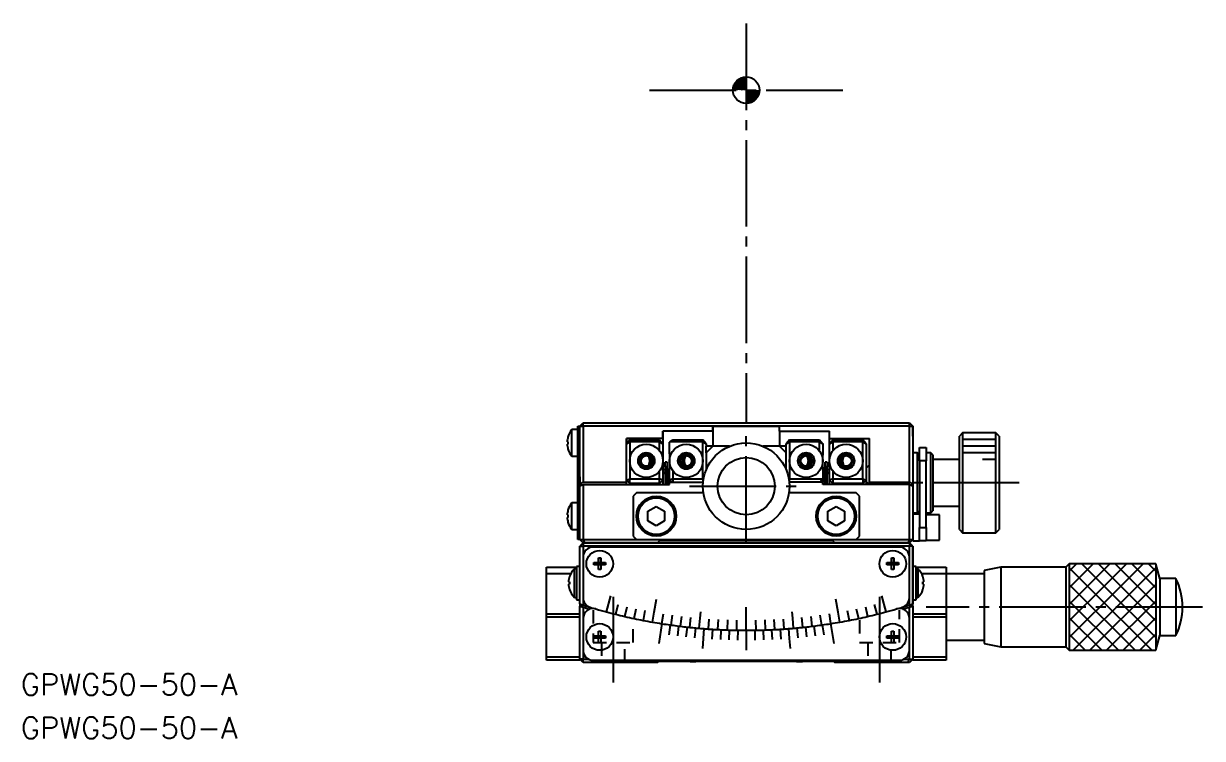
# Model space of a CAD drawing. Extents: x -82 to 194, y 64 to 298.
# Drawn here: x -81.6 to 95.4, y 64 to 171.4 of the extents above; entities that cross this region are included whole.
import ezdxf

# ---------------------------------------------------------------- set-up
doc = ezdxf.new("R2010")
doc.units = 0
doc.header["$MEASUREMENT"] = 0
doc.linetypes.add('CENTER', pattern=[17.5, 13, -1.5, 1.5, -1.5])
doc.linetypes.add('DASHED', pattern=[3.5, 2, -1.5])
doc.layers.get('0').update_dxf_attribs({"linetype": 'CONTINUOUS'})
doc.layers.add('CENTER', color=1, linetype='CENTER')
doc.styles.get("Standard").update_dxf_attribs({"font": 'txt.shx', "bigfont": '@extfont2.shx'})

msp = doc.modelspace()

# ---------------------------------------------------------------- linework, layer by layer
at = {"color": 7, "linetype": 'Continuous'}
for p, q in [((0.69, 108.38), (0.69, 110.38)), ((1.59, 110.38), (0.69, 110.38)), ((1.59, 110.88), (1.89, 110.88)), ((1.59, 109.38), (1.59, 110.88)), ((1.89, 110.88), (2.39, 111.38)), ((1.89, 110.88), (2.39, 110.88)), ((1.89, 109.38), (1.89, 110.88)), ((2.39, 110.88), (2.39, 111.38)), ((2.39, 111.38), (51.39, 111.38)), ((2.39, 110.88), (2.39, 102.47)), ((51.39, 110.88), (2.39, 110.88)), ((21.89, 110.16), (14.39, 110.16)), ((14.39, 109.05), (14.39, 110.16)), ((14.39, 110.16), (14.39, 109.05)), ((14.39, 110.16), (14.39, 108.26)), ((31.89, 110.83), (21.89, 110.83)), ((21.89, 110.16), (21.89, 110.83)), ((21.89, 110.83), (21.89, 107.88)), ((21.89, 110.83), (21.89, 110.16)), ((21.89, 110.16), (21.89, 107.88)), ((21.89, 110.16), (21.89, 107.88)), ((31.89, 110.16), (31.89, 110.83)), ((31.89, 110.16), (39.39, 110.16)), ((31.89, 110.16), (31.89, 107.88)), ((39.39, 109.05), (39.39, 110.16)), ((51.39, 111.38), (51.89, 110.88)), ((51.39, 110.88), (51.39, 111.38)), ((51.39, 111.38), (51.89, 110.88)), ((51.39, 110.88), (51.89, 110.88)), ((51.39, 102.47), (51.39, 110.88)), ((51.89, 110.88), (51.89, 102.26)), ((51.89, 109.38), (51.89, 110.88)), ((59.39, 109.88), (58.89, 109.38)), ((59.39, 109.88), (59.39, 102.38)), ((64.39, 109.88), (59.39, 109.88)), ((64.39, 102.38), (64.39, 109.88)), ((64.89, 109.38), (64.39, 109.88)), ((0, 108.56), (0.12, 108.56)), ((0.12, 108.2), (0, 108.2)), ((0.12, 109.27), (0.12, 109.27)), ((0.12, 108.56), (0.12, 108.2)), ((0.69, 106.38), (0.69, 108.38)), ((1.59, 103.27), (1.59, 109.38)), ((1.89, 103.27), (1.89, 109.38)), ((1.89, 103.27), (1.89, 109.38)), ((14.39, 109.05), (8.89, 109.05)), ((8.89, 102.47), (8.89, 109.05)), ((8.89, 109.05), (8.89, 108.26)), ((8.89, 109.05), (8.89, 108.26)), ((9.39, 108.84), (8.89, 108.26)), ((8.89, 108.26), (9.39, 108.55)), ((9.39, 108.84), (9.39, 108.55)), ((9.39, 108.84), (13.89, 108.84)), ((9.39, 108.55), (9.39, 105.68)), ((13.89, 108.55), (9.39, 108.55)), ((13.89, 108.84), (14.39, 108.26)), ((13.89, 108.84), (13.89, 108.55)), ((13.89, 108.55), (14.39, 108.26)), ((13.89, 107.18), (13.89, 108.55)), ((14.39, 109.05), (14.39, 108.26)), ((14.39, 109.05), (14.39, 108.26)), ((14.39, 108.26), (14.39, 106.52)), ((15.44, 108.55), (15.39, 108.5)), ((15.39, 106.75), (15.39, 108.5)), ((15.44, 108.55), (15.89, 108.84)), ((20.39, 108.55), (15.44, 108.55)), ((15.89, 108.84), (20.39, 108.84)), ((20.39, 108.55), (20.39, 108.84)), ((20.89, 108.26), (20.39, 108.84)), ((20.39, 105.68), (20.39, 108.55)), ((20.39, 108.55), (20.89, 108.26)), ((20.89, 108.26), (20.89, 107.88)), ((33.39, 108.84), (32.89, 108.26)), ((32.89, 108.26), (33.39, 108.55)), ((32.89, 107.88), (32.89, 108.26)), ((33.39, 108.84), (33.39, 108.55)), ((33.39, 108.84), (37.89, 108.84)), ((33.39, 108.55), (33.39, 105.68)), ((37.89, 108.55), (33.39, 108.55)), ((37.89, 108.84), (38.39, 108.26)), ((37.89, 108.84), (37.89, 108.55)), ((37.89, 108.55), (38.39, 108.26)), ((37.89, 107.18), (37.89, 108.55)), ((38.39, 108.26), (38.39, 106.52)), ((39.39, 109.05), (45.39, 109.05)), ((39.39, 108.26), (39.39, 109.05)), ((39.39, 108.26), (39.89, 108.84)), ((39.39, 108.26), (39.89, 108.55)), ((39.39, 106.52), (39.39, 108.26)), ((39.89, 108.55), (39.89, 108.84)), ((39.89, 108.84), (44.39, 108.84)), ((44.39, 108.55), (39.89, 108.55)), ((39.89, 108.55), (39.89, 107.18)), ((44.39, 108.55), (44.39, 108.84)), ((44.89, 108.26), (44.39, 108.84)), ((44.39, 105.68), (44.39, 108.55)), ((44.39, 108.55), (44.89, 108.26)), ((44.89, 108.26), (44.89, 102.8)), ((45.39, 102.47), (45.39, 109.05)), ((58.89, 102.38), (58.89, 109.38)), ((64.89, 109.38), (64.89, 102.38)), ((0.12, 107.5), (0.12, 107.5)), ((0.69, 106.38), (1.59, 106.38)), ((14.39, 106.52), (14.27, 106.44)), ((14.39, 106.52), (14.39, 105.68)), ((15.39, 106.75), (15.39, 105.68)), ((15.39, 106.75), (15.55, 106.57)), ((17.71, 106.22), (17.68, 106.18)), ((17.73, 106.26), (17.71, 106.22)), ((17.76, 106.3), (17.73, 106.26)), ((17.78, 106.34), (17.76, 106.3)), ((17.81, 106.38), (17.78, 106.34)), ((17.84, 106.42), (17.81, 106.38)), ((17.88, 106.45), (17.84, 106.42)), ((17.91, 106.48), (17.88, 106.45)), ((21.89, 107.88), (20.89, 106.88)), ((20.89, 106.88), (20.89, 107.88)), ((21.89, 107.88), (20.89, 107.88)), ((20.89, 106.88), (20.89, 104.38)), ((24.39, 107.88), (21.89, 107.88)), ((31.89, 107.88), (29.39, 107.88)), ((32.89, 106.88), (31.89, 107.88)), ((32.89, 107.88), (31.89, 107.88)), ((32.89, 106.88), (32.89, 107.88)), ((32.89, 104.38), (32.89, 106.88)), ((35.9, 106.46), (35.87, 106.48)), ((35.93, 106.42), (35.9, 106.46)), ((35.96, 106.39), (35.93, 106.42)), ((35.99, 106.36), (35.96, 106.39)), ((36.01, 106.32), (35.99, 106.36)), ((36.04, 106.29), (36.01, 106.32)), ((36.07, 106.23), (36.04, 106.29)), ((36.1, 106.18), (36.07, 106.23)), ((38.39, 106.52), (38.27, 106.44)), ((38.39, 105.68), (38.39, 106.52)), ((39.39, 105.68), (39.39, 106.52)), ((39.51, 106.44), (39.39, 106.52)), ((52.59, 106.88), (51.89, 106.88)), ((52.59, 102.38), (52.59, 106.88)), ((52.89, 106.58), (52.59, 106.88)), ((52.89, 107.68), (53.89, 107.68)), ((52.89, 105.68), (52.89, 107.68)), ((53.89, 107.68), (53.89, 105.68)), ((54.59, 106.88), (53.89, 106.88)), ((54.59, 102.38), (54.59, 106.88)), ((54.89, 106.58), (54.59, 106.88)), ((54.89, 106.58), (54.89, 102.38)), ((9.39, 105.68), (9.39, 102.97)), ((14.22, 104.78), (14.39, 104.52)), ((14.39, 105.68), (14.39, 104.52)), ((14.39, 104.52), (14.39, 102.8)), ((14.74, 104.8), (14.74, 105.5)), ((15.04, 105.5), (14.74, 105.5)), ((14.74, 104.8), (14.74, 102.14)), ((15.04, 105.5), (15.04, 104.8)), ((15.04, 104.8), (15.04, 102.14)), ((15.39, 105.68), (15.39, 104.52)), ((15.39, 104.52), (15.56, 104.78)), ((15.39, 102.8), (15.39, 104.52)), ((17.58, 105.86), (17.57, 105.82)), ((17.57, 105.82), (17.57, 105.78)), ((17.57, 105.78), (17.57, 105.75)), ((17.57, 105.75), (17.57, 105.72)), ((17.57, 105.72), (17.57, 105.69)), ((17.57, 105.69), (17.57, 105.66)), ((17.57, 105.66), (17.57, 105.63)), ((17.57, 105.63), (17.57, 105.6)), ((17.57, 105.6), (17.57, 105.57)), ((17.57, 105.57), (17.58, 105.54)), ((17.59, 105.89), (17.58, 105.86)), ((17.58, 105.54), (17.58, 105.5)), ((17.58, 105.5), (17.59, 105.46)), ((17.6, 105.94), (17.59, 105.89)), ((17.59, 105.46), (17.6, 105.42)), ((17.61, 105.99), (17.6, 105.94)), ((17.6, 105.42), (17.61, 105.38)), ((17.63, 106.04), (17.61, 105.99)), ((17.61, 105.38), (17.63, 105.33)), ((17.65, 106.09), (17.63, 106.04)), ((17.63, 105.33), (17.64, 105.29)), ((17.64, 105.29), (17.66, 105.25)), ((17.66, 106.13), (17.65, 106.09)), ((17.68, 106.18), (17.66, 106.13)), ((17.66, 105.25), (17.68, 105.19)), ((17.68, 105.19), (17.71, 105.13)), ((17.71, 105.13), (17.75, 105.08)), ((17.75, 105.08), (17.77, 105.04)), ((17.77, 105.04), (17.79, 105.01)), ((17.79, 105.01), (17.82, 104.98)), ((17.82, 104.98), (17.85, 104.94)), ((17.85, 104.94), (17.88, 104.91)), ((17.88, 104.91), (17.91, 104.88)), ((20.39, 102.97), (20.39, 105.68)), ((33.39, 105.68), (33.39, 102.97)), ((35.87, 104.88), (35.91, 104.92)), ((35.91, 104.92), (35.94, 104.95)), ((35.94, 104.95), (35.97, 104.99)), ((35.97, 104.99), (36, 105.02)), ((36, 105.02), (36.03, 105.06)), ((36.03, 105.06), (36.05, 105.1)), ((36.05, 105.1), (36.08, 105.15)), ((36.08, 105.15), (36.1, 105.19)), ((36.13, 106.12), (36.1, 106.18)), ((36.1, 105.19), (36.12, 105.23)), ((36.12, 105.23), (36.14, 105.28)), ((36.14, 106.08), (36.13, 106.12)), ((36.16, 106.03), (36.14, 106.08)), ((36.14, 105.28), (36.16, 105.33)), ((36.17, 105.99), (36.16, 106.03)), ((36.16, 105.33), (36.17, 105.38)), ((36.18, 105.94), (36.17, 105.99)), ((36.17, 105.38), (36.18, 105.42)), ((36.19, 105.91), (36.18, 105.94)), ((36.18, 105.42), (36.2, 105.48)), ((36.2, 105.87), (36.19, 105.91)), ((36.21, 105.83), (36.2, 105.87)), ((36.2, 105.51), (36.21, 105.55)), ((36.2, 105.48), (36.2, 105.51)), ((36.21, 105.8), (36.21, 105.83)), ((36.21, 105.77), (36.21, 105.8)), ((36.22, 105.74), (36.21, 105.77)), ((36.21, 105.59), (36.22, 105.62)), ((36.21, 105.55), (36.21, 105.59)), ((36.22, 105.71), (36.22, 105.74)), ((36.22, 105.68), (36.22, 105.71)), ((36.22, 105.65), (36.22, 105.68)), ((36.22, 105.62), (36.22, 105.65)), ((38.39, 104.74), (38.26, 104.89)), ((38.39, 104.74), (38.39, 105.68)), ((38.39, 104.74), (38.39, 103.01)), ((38.74, 104.8), (38.74, 105.5)), ((39.04, 105.5), (38.74, 105.5)), ((38.74, 102.14), (38.74, 104.8)), ((39.04, 105.5), (39.04, 104.8)), ((39.04, 102.14), (39.04, 104.8)), ((39.39, 104.52), (39.39, 105.68)), ((39.39, 104.52), (39.56, 104.78)), ((39.39, 102.8), (39.39, 104.52)), ((44.39, 102.97), (44.39, 105.68)), ((45.14, 104.83), (44.89, 104.58)), ((45.39, 105.08), (45.14, 104.83)), ((52.89, 105.68), (52.89, 95.68)), ((53.89, 95.68), (53.89, 105.68)), ((58.89, 105.88), (54.89, 105.88)), ((1.59, 101.88), (1.59, 103.27)), ((1.89, 103.27), (1.89, 102.26)), ((1.89, 102.26), (1.89, 103.27)), ((8.89, 102.8), (9.39, 102.97)), ((8.89, 102.8), (9.39, 102.27)), ((9.39, 102.27), (9.39, 102.97)), ((9.39, 102.97), (13.89, 102.97)), ((13.89, 102.97), (13.89, 104.18)), ((13.89, 102.27), (13.89, 102.97)), ((14.39, 102.8), (13.89, 102.97)), ((13.89, 102.27), (14.39, 102.8)), ((14.39, 104.38), (14.74, 104.38)), ((14.74, 104.01), (14.39, 103.77)), ((14.39, 102.8), (14.39, 102.14)), ((15.04, 104.38), (15.39, 104.38)), ((15.05, 103.98), (15.04, 103.99)), ((15.39, 103.65), (15.05, 103.98)), ((15.39, 103.65), (15.05, 103.98)), ((15.89, 102.97), (15.39, 102.8)), ((15.39, 102.47), (15.39, 102.8)), ((15.39, 102.8), (15.71, 102.47)), ((15.89, 104.18), (15.89, 102.97)), ((15.89, 102.97), (20.39, 102.97)), ((15.89, 102.97), (15.89, 102.47)), ((20.39, 102.97), (20.39, 102.47)), ((20.39, 102.97), (20.48, 102.94)), ((33.31, 102.94), (33.39, 102.97)), ((33.39, 102.97), (38.35, 102.97)), ((33.39, 102.47), (33.39, 102.97)), ((38.02, 102.47), (38.35, 102.97)), ((38.35, 102.97), (38.39, 103.01)), ((38.39, 104.38), (38.74, 104.38)), ((38.73, 103.98), (38.39, 103.65)), ((38.73, 103.98), (38.39, 103.65)), ((38.39, 103.01), (38.39, 102.47)), ((38.74, 103.99), (38.73, 103.98)), ((38.73, 103.98), (38.73, 103.98)), ((39.04, 104.38), (39.39, 104.38)), ((39.39, 103.77), (39.04, 104.01)), ((39.89, 102.97), (39.39, 102.8)), ((39.39, 102.8), (39.89, 102.27)), ((39.39, 102.14), (39.39, 102.8)), ((39.89, 104.18), (39.89, 102.97)), ((39.89, 102.97), (39.89, 102.27)), ((39.89, 102.97), (44.39, 102.97)), ((44.39, 102.97), (44.39, 102.27)), ((44.39, 102.97), (44.89, 102.8)), ((44.39, 102.27), (44.89, 102.8)), ((44.89, 102.8), (44.89, 102.14)), ((1.59, 101.56), (1.59, 101.88)), ((1.59, 100.06), (1.59, 101.56)), ((1.89, 101.56), (1.59, 101.56)), ((1.89, 102.26), (1.89, 101.93)), ((1.89, 101.93), (1.89, 102.26)), ((1.89, 100.38), (1.89, 101.93)), ((2.39, 102.47), (8.89, 102.47)), ((2.39, 102.14), (2.39, 93.88)), ((2.39, 102.14), (15.39, 102.14)), ((8.89, 102.14), (8.89, 102.47)), ((13.89, 102.27), (9.39, 102.27)), ((9.39, 102.27), (9.39, 102.14)), ((13.89, 102.14), (13.89, 102.27)), ((15.39, 102.14), (15.39, 102.47)), ((15.39, 102.47), (20.42, 102.47)), ((38.39, 102.47), (33.37, 102.47)), ((38.39, 102.14), (38.39, 102.47)), ((51.39, 102.14), (38.39, 102.14)), ((44.39, 102.27), (39.89, 102.27)), ((39.89, 102.27), (39.89, 102.14)), ((44.39, 102.14), (44.39, 102.27)), ((44.89, 102.58), (45.14, 102.33)), ((45.14, 102.33), (45.33, 102.14)), ((45.39, 102.47), (51.39, 102.47)), ((45.39, 102.14), (45.39, 102.47)), ((51.39, 93.88), (51.39, 102.14)), ((51.89, 102.26), (51.89, 101.93)), ((51.89, 101.93), (51.89, 100.38)), ((52.59, 97.88), (52.59, 102.38)), ((54.59, 97.88), (54.59, 102.38)), ((54.89, 102.38), (54.89, 98.18)), ((58.89, 95.38), (58.89, 102.38)), ((59.39, 102.38), (59.39, 94.88)), ((64.39, 94.88), (64.39, 102.38)), ((64.89, 102.38), (64.89, 95.38)), ((0.69, 97.38), (0.69, 99.38)), ((1.59, 99.38), (0.69, 99.38)), ((1.59, 95.38), (1.59, 100.06)), ((1.89, 100.06), (1.89, 100.38)), ((1.89, 95.38), (1.89, 100.06)), ((1.89, 95.38), (1.89, 100.06)), ((10.39, 100.88), (9.89, 100.38)), ((9.89, 100.38), (9.89, 94.38)), ((20.47, 100.88), (10.39, 100.88)), ((43.39, 100.88), (33.31, 100.88)), ((43.89, 100.38), (43.39, 100.88)), ((43.89, 94.38), (43.89, 100.38)), ((51.89, 100.38), (51.89, 93.88)), ((0, 97.56), (0.12, 97.56)), ((0.12, 98.27), (0.12, 98.27)), ((0.12, 97.56), (0.12, 97.2)), ((0.69, 95.38), (0.69, 97.38)), ((12.14, 98.11), (13.39, 98.83)), ((12.14, 96.66), (12.14, 98.11)), ((13.39, 98.83), (14.64, 98.11)), ((14.64, 98.11), (14.64, 96.66)), ((39.14, 98.11), (40.39, 98.83)), ((39.14, 96.66), (39.14, 98.11)), ((40.39, 98.83), (41.64, 98.11)), ((41.64, 98.11), (41.64, 96.66)), ((51.89, 97.88), (52.59, 97.88)), ((52.89, 97.68), (51.89, 97.68)), ((52.59, 97.88), (52.89, 98.18)), ((53.89, 97.88), (54.59, 97.88)), ((55.89, 97.58), (53.89, 97.58)), ((54.59, 97.88), (54.89, 98.18)), ((54.89, 98.88), (58.89, 98.88)), ((55.89, 93.78), (55.89, 97.58)), ((0.12, 97.2), (0, 97.2)), ((0.12, 96.5), (0.12, 96.5)), ((13.39, 95.94), (12.14, 96.66)), ((14.64, 96.66), (13.39, 95.94)), ((40.39, 95.94), (39.14, 96.66)), ((41.64, 96.66), (40.39, 95.94)), ((52.89, 93.68), (52.89, 95.68)), ((53.89, 95.68), (53.89, 93.68)), ((0.69, 95.38), (1.59, 95.38)), ((1.59, 93.88), (1.59, 95.38)), ((1.89, 93.88), (1.59, 93.88)), ((1.89, 93.88), (1.89, 95.38)), ((1.89, 93.88), (2.39, 93.88)), ((2.39, 93.38), (1.89, 93.88)), ((2.39, 93.88), (2.6, 93.38)), ((2.39, 93.88), (10.39, 93.88)), ((9.89, 94.38), (10.39, 93.88)), ((10.39, 93.88), (43.39, 93.88)), ((43.39, 93.88), (43.89, 94.38)), ((43.39, 93.88), (51.39, 93.88)), ((51.39, 93.88), (51.18, 93.38)), ((51.39, 93.88), (51.89, 93.88)), ((51.89, 93.88), (51.39, 93.38)), ((51.89, 93.88), (51.89, 93.68)), ((58.89, 95.38), (59.39, 94.88)), ((59.39, 94.88), (64.39, 94.88)), ((64.39, 94.88), (64.89, 95.38)), ((2.39, 93.38), (1.89, 92.88)), ((1.89, 92.88), (2.39, 92.88)), ((1.89, 84.19), (1.89, 92.88)), ((2.6, 93.38), (2.39, 93.38)), ((2.39, 93.38), (51.39, 93.38)), ((2.39, 93.38), (2.39, 92.88)), ((2.39, 92.88), (2.39, 91.23)), ((51.39, 92.88), (2.39, 92.88)), ((13.59, 93.38), (2.6, 93.38)), ((49.89, 92.73), (3.89, 92.73)), ((13.59, 93.38), (13.89, 93.68)), ((39.89, 93.68), (13.89, 93.68)), ((39.89, 93.68), (40.19, 93.38)), ((51.18, 93.38), (40.19, 93.38)), ((51.39, 93.38), (51.18, 93.38)), ((51.39, 93.38), (51.39, 92.88)), ((51.89, 92.88), (51.39, 93.38)), ((51.89, 92.88), (51.39, 93.38)), ((51.39, 91.23), (51.39, 92.88)), ((51.89, 92.88), (51.39, 92.88)), ((51.89, 93.68), (52.89, 93.68)), ((51.89, 92.88), (51.89, 84.19)), ((51.89, 91.59), (51.89, 92.88)), ((51.89, 91.59), (51.89, 92.12)), ((51.89, 91.59), (51.89, 92.12)), ((53.89, 93.68), (52.89, 93.68)), ((53.89, 93.78), (55.89, 93.78)), ((2.39, 91.23), (2.39, 85.13)), ((4.01, 90.41), (4.71, 90.41)), ((4.01, 90.05), (4.01, 90.41)), ((4.71, 91.12), (5.07, 91.12)), ((4.71, 90.41), (4.71, 91.12)), ((4.71, 91.12), (4.71, 90.41)), ((4.72, 90.4), (4.71, 90.41)), ((4.72, 90.4), (5.06, 90.4)), ((4.72, 90.06), (4.72, 90.4)), ((5.06, 90.4), (5.07, 90.41)), ((5.06, 90.4), (5.06, 90.06)), ((5.07, 91.12), (5.07, 90.41)), ((5.07, 90.41), (5.78, 90.41)), ((5.78, 90.41), (5.78, 90.05)), ((48.01, 90.41), (48.71, 90.41)), ((48.01, 90.05), (48.01, 90.41)), ((48.71, 91.12), (49.07, 91.12)), ((48.71, 90.41), (48.71, 91.12)), ((48.71, 91.12), (48.71, 90.41)), ((48.72, 90.4), (48.71, 90.41)), ((48.72, 90.4), (49.06, 90.4)), ((48.72, 90.06), (48.72, 90.4)), ((49.06, 90.4), (49.07, 90.41)), ((49.06, 90.4), (49.06, 90.06)), ((49.07, 91.12), (49.07, 90.41)), ((49.07, 90.41), (49.78, 90.41)), ((49.78, 90.41), (49.78, 90.05)), ((51.39, 85.13), (51.39, 91.23)), ((51.39, 85.13), (51.39, 91.23)), ((51.89, 90.52), (51.89, 91.59)), ((51.89, 90.52), (51.89, 91.59)), ((51.89, 90.52), (51.89, 91.59)), ((51.89, 90.23), (51.89, 90.52)), ((51.89, 90.23), (51.89, 90.52)), ((51.89, 84.19), (51.89, 90.52)), ((-3.11, 88.73), (-3.11, 89.73)), ((-3.11, 89.73), (1.39, 89.73)), ((-3.11, 82.73), (-3.11, 88.73)), ((0.54, 88.73), (-3.11, 88.73)), ((1.1, 85.18), (1.1, 89.48)), ((1.39, 89.48), (1.1, 89.48)), ((1.39, 89.83), (1.39, 84.83)), ((1.89, 89.83), (1.39, 89.83)), ((4.71, 90.05), (4.01, 90.05)), ((4.72, 90.06), (4.71, 90.05)), ((4.71, 89.35), (4.71, 90.05)), ((4.71, 89.35), (4.71, 90.05)), ((5.07, 89.35), (4.71, 89.35)), ((5.06, 90.06), (4.72, 90.06)), ((5.06, 90.06), (5.07, 90.05)), ((5.07, 90.05), (5.07, 89.35)), ((5.78, 90.05), (5.07, 90.05)), ((48.71, 90.05), (48.01, 90.05)), ((48.72, 90.06), (48.71, 90.05)), ((48.71, 89.35), (48.71, 90.05)), ((48.71, 89.35), (48.71, 90.05)), ((49.07, 89.35), (48.71, 89.35)), ((49.06, 90.06), (48.72, 90.06)), ((49.06, 90.06), (49.07, 90.05)), ((49.07, 90.05), (49.07, 89.35)), ((49.78, 90.05), (49.07, 90.05)), ((52.39, 89.83), (51.89, 89.83)), ((52.39, 89.83), (51.89, 89.83)), ((52.39, 84.83), (52.39, 89.83)), ((52.39, 89.73), (56.89, 89.73)), ((52.68, 89.48), (52.39, 89.48)), ((52.68, 89.48), (52.68, 85.18)), ((56.89, 88.73), (53.25, 88.73)), ((56.89, 89.73), (56.89, 88.73)), ((56.89, 88.73), (56.89, 82.73)), ((62.64, 88.73), (56.89, 88.73)), ((65.14, 89.73), (62.64, 89.23)), ((62.64, 89.23), (62.64, 78.23)), ((65.14, 89.73), (65.14, 77.73)), ((74.89, 89.73), (65.14, 89.73)), ((75.39, 90.23), (74.89, 89.73)), ((74.89, 89.73), (74.89, 77.73)), ((75.39, 90.23), (75.39, 77.23)), ((88.39, 90.23), (75.39, 90.23)), ((88.39, 90.23), (88.39, 77.23)), ((88.98, 88.03), (88.39, 90.23)), ((0.2, 87.51), (0.36, 87.51)), ((0.36, 87.15), (0.2, 87.15)), ((0.36, 88.31), (0.36, 88.31)), ((0.36, 87.51), (0.36, 87.15)), ((53.42, 88.31), (53.43, 88.31)), ((53.42, 87.51), (53.58, 87.51)), ((53.42, 87.15), (53.42, 87.51)), ((53.58, 87.15), (53.42, 87.15)), ((88.98, 88.03), (88.98, 79.43)), ((91.39, 88.03), (88.98, 88.03)), ((91.39, 88.03), (91.39, 79.43)), ((0.36, 86.36), (0.36, 86.36)), ((1.1, 85.18), (1.39, 85.18)), ((2.39, 85.13), (2.39, 84.03)), ((51.39, 84.03), (51.39, 85.13)), ((52.39, 85.18), (52.68, 85.18)), ((53.43, 86.36), (53.42, 86.36)), ((1.39, 84.83), (1.89, 84.83)), ((1.89, 84.19), (1.89, 83.87)), ((1.89, 75.88), (1.89, 83.87)), ((2.39, 83.71), (2.39, 82.01)), ((51.39, 82.01), (51.39, 83.71)), ((51.89, 84.83), (52.39, 84.83)), ((51.89, 83.87), (51.89, 84.19)), ((51.89, 83.87), (51.89, 75.88)), ((-3.11, 82.73), (1.89, 82.73)), ((-3.11, 82.23), (-3.11, 82.73)), ((1.89, 82.23), (-3.11, 82.23)), ((-3.11, 76.23), (-3.11, 82.23)), ((2.39, 82.01), (2.39, 77.23)), ((51.39, 77.23), (51.39, 82.01)), ((51.89, 82.73), (56.89, 82.73)), ((56.89, 82.23), (51.89, 82.23)), ((56.89, 82.73), (56.89, 82.23)), ((56.89, 82.23), (56.89, 76.23)), ((4.71, 80.12), (5.07, 80.12)), ((4.71, 79.41), (4.71, 80.12)), ((5.07, 80.12), (5.07, 79.41)), ((48.71, 80.12), (49.07, 80.12)), ((48.71, 79.41), (48.71, 80.12)), ((49.07, 80.12), (49.07, 79.41)), ((4.01, 79.41), (4.71, 79.41)), ((4.01, 79.05), (4.01, 79.41)), ((4.71, 79.05), (4.01, 79.05)), ((4.72, 79.4), (4.71, 79.41)), ((4.72, 79.06), (4.71, 79.05)), ((4.71, 78.35), (4.71, 79.05)), ((5.07, 78.35), (4.71, 78.35)), ((4.72, 79.4), (5.06, 79.4)), ((4.72, 79.06), (4.72, 79.4)), ((5.06, 79.06), (4.72, 79.06)), ((5.06, 79.4), (5.07, 79.41)), ((5.06, 79.4), (5.06, 79.06)), ((5.06, 79.06), (5.07, 79.05)), ((5.07, 79.41), (5.78, 79.41)), ((5.07, 79.05), (5.07, 78.35)), ((5.78, 79.05), (5.07, 79.05)), ((5.78, 79.41), (5.78, 79.05)), ((48.01, 79.41), (48.71, 79.41)), ((48.01, 79.05), (48.01, 79.41)), ((48.71, 79.05), (48.01, 79.05)), ((48.72, 79.4), (48.71, 79.41)), ((48.72, 79.06), (48.71, 79.05)), ((48.71, 78.35), (48.71, 79.05)), ((49.07, 78.35), (48.71, 78.35)), ((48.72, 79.06), (48.72, 79.4)), ((48.72, 79.4), (49.06, 79.4)), ((49.06, 79.06), (48.72, 79.06)), ((49.06, 79.4), (49.07, 79.41)), ((49.06, 79.4), (49.06, 79.06)), ((49.06, 79.06), (49.07, 79.05)), ((49.07, 79.41), (49.78, 79.41)), ((49.07, 79.05), (49.07, 78.35)), ((49.78, 79.05), (49.07, 79.05)), ((49.78, 79.41), (49.78, 79.05)), ((56.89, 78.73), (62.64, 78.73)), ((62.64, 78.23), (65.14, 77.73)), ((88.39, 77.23), (88.98, 79.43)), ((88.98, 79.43), (91.39, 79.43)), ((-3.11, 76.23), (1.89, 76.23)), ((-3.11, 75.73), (-3.11, 76.23)), ((2.39, 77.23), (2.39, 75.88)), ((51.39, 75.88), (51.39, 77.23)), ((51.89, 76.23), (56.89, 76.23)), ((56.89, 76.23), (56.89, 75.73)), ((65.14, 77.73), (74.89, 77.73)), ((74.89, 77.73), (75.39, 77.23)), ((75.39, 77.23), (88.39, 77.23)), ((1.89, 75.73), (-3.11, 75.73)), ((1.89, 75.88), (1.89, 75.73)), ((2.39, 75.38), (1.89, 75.88)), ((2.39, 75.88), (1.89, 75.88)), ((2.39, 75.38), (2.39, 75.88)), ((2.39, 75.88), (3.24, 75.88)), ((13.59, 75.38), (2.39, 75.38)), ((3.89, 75.73), (49.89, 75.73)), ((13.59, 75.38), (13.89, 75.68)), ((18.89, 75.53), (13.74, 75.53)), ((39.89, 75.68), (13.89, 75.68)), ((34.89, 75.53), (18.89, 75.53)), ((40.04, 75.53), (34.89, 75.53)), ((39.89, 75.68), (40.19, 75.38)), ((51.18, 75.38), (40.19, 75.38)), ((50.55, 75.88), (51.39, 75.88)), ((51.18, 75.38), (51.39, 75.88)), ((51.39, 75.38), (51.18, 75.38)), ((51.39, 75.88), (51.89, 75.88)), ((51.89, 75.88), (51.39, 75.38)), ((51.89, 75.73), (51.89, 75.88)), ((56.89, 75.73), (51.89, 75.73))]:
    msp.add_line(p, q, dxfattribs=at)
at = {"color": 3, "linetype": 'Continuous'}
for p, q in [((1.89, 109.38), (1.59, 109.38)), ((64.39, 108.88), (59.39, 108.88)), ((64.39, 107.88), (59.39, 107.88)), ((64.39, 106.88), (59.39, 106.88)), ((15.04, 104.8), (14.74, 104.8)), ((39.04, 104.8), (38.74, 104.8)), ((53.89, 105.68), (52.89, 105.68)), ((64.39, 105.88), (62.39, 105.88)), ((1.59, 103.27), (1.89, 103.27)), ((15.05, 103.98), (15.04, 103.99)), ((38.74, 103.99), (38.73, 103.98)), ((1.89, 101.88), (1.59, 101.88)), ((1.89, 100.06), (1.59, 100.06)), ((52.89, 95.68), (53.89, 95.68)), ((1.59, 95.38), (1.89, 95.38)), ((75.39, 89.13), (76.49, 90.23)), ((75.39, 89.63), (78.14, 86.88)), ((75.64, 86.88), (78.99, 90.23)), ((77.29, 90.23), (80.64, 86.88)), ((78.14, 86.88), (81.49, 90.23)), ((79.79, 90.23), (83.14, 86.88)), ((80.64, 86.88), (83.99, 90.23)), ((82.29, 90.23), (85.64, 86.88)), ((83.14, 86.88), (86.49, 90.23)), ((84.79, 90.23), (88.14, 86.88)), ((85.64, 86.88), (88.39, 89.63)), ((87.29, 90.23), (88.39, 89.13)), ((75.39, 87.13), (75.64, 86.88)), ((75.39, 86.63), (75.64, 86.88)), ((75.39, 84.13), (78.14, 86.88)), ((75.39, 81.63), (80.64, 86.88)), ((75.39, 79.13), (83.14, 86.88)), ((75.64, 86.88), (85.29, 77.23)), ((75.99, 77.23), (85.64, 86.88)), ((78.14, 86.88), (87.79, 77.23)), ((78.49, 77.23), (88.14, 86.88)), ((80.64, 86.88), (88.39, 79.13)), ((83.14, 86.88), (88.39, 81.63)), ((85.64, 86.88), (88.39, 84.13)), ((88.14, 86.88), (88.39, 87.13)), ((88.14, 86.88), (88.39, 86.63)), ((5.93, 82.99), (6.57, 85.41)), ((47.21, 85.41), (47.86, 82.99)), ((7.3, 82.64), (7.66, 84.1)), ((8.67, 82.31), (9.01, 83.77)), ((10.05, 82), (10.36, 83.47)), ((13.09, 82.94), (13.43, 84.91)), ((26.89, 80.23), (26.89, 83.73)), ((40.7, 82.94), (40.35, 84.91)), ((43.42, 83.47), (43.73, 82)), ((44.78, 83.77), (45.11, 82.31)), ((46.12, 84.1), (46.49, 82.64)), ((75.39, 84.63), (82.79, 77.23)), ((80.99, 77.23), (88.39, 84.63)), ((11.44, 81.72), (11.72, 83.19)), ((12.83, 81.46), (13.09, 82.94)), ((14.22, 81.23), (14.46, 82.71)), ((15.62, 81.02), (15.83, 82.51)), ((17.02, 80.84), (17.2, 82.33)), ((18.43, 80.68), (18.58, 82.17)), ((19.83, 80.54), (19.96, 82.04)), ((19.96, 82.04), (20.05, 83.03)), ((21.24, 80.43), (21.35, 81.93)), ((22.65, 80.35), (22.73, 81.84)), ((24.07, 80.28), (24.12, 81.78)), ((25.48, 80.25), (25.5, 81.75)), ((28.28, 81.75), (28.31, 80.25)), ((29.67, 81.78), (29.72, 80.28)), ((31.05, 81.84), (31.13, 80.35)), ((32.44, 81.93), (32.54, 80.43)), ((33.73, 83.03), (33.82, 82.04)), ((33.82, 82.04), (33.95, 80.54)), ((35.2, 82.17), (35.36, 80.68)), ((36.58, 82.33), (36.76, 80.84)), ((37.96, 82.51), (38.17, 81.02)), ((39.33, 82.71), (39.56, 81.23)), ((40.96, 81.46), (40.7, 82.94)), ((42.06, 83.19), (42.35, 81.72)), ((75.39, 82.13), (80.29, 77.23)), ((83.49, 77.23), (88.39, 82.13)), ((14.22, 81.23), (13.75, 78.27)), ((15.48, 81.04), (15.27, 79.56)), ((16.74, 80.87), (16.55, 79.38)), ((18, 80.72), (17.84, 79.23)), ((19.27, 80.59), (19.13, 79.1)), ((20.54, 80.48), (20.42, 78.99)), ((21.81, 80.39), (21.71, 78.9)), ((23.08, 80.32), (23.01, 78.83)), ((24.35, 80.27), (24.3, 78.78)), ((25.62, 80.24), (25.6, 78.74)), ((26.89, 80.23), (26.89, 78.73)), ((28.16, 80.24), (28.19, 78.74)), ((29.44, 80.27), (29.48, 78.78)), ((30.71, 80.32), (30.78, 78.83)), ((31.98, 80.39), (32.07, 78.9)), ((33.25, 80.48), (33.36, 78.99)), ((34.51, 80.59), (34.66, 79.1)), ((35.78, 80.72), (35.95, 79.23)), ((37.04, 80.87), (37.23, 79.38)), ((38.31, 81.04), (38.52, 79.56)), ((39.56, 81.23), (40.03, 78.27)), ((20.42, 78.99), (20.3, 77.49)), ((26.89, 78.73), (26.89, 77.23)), ((33.36, 78.99), (33.48, 77.49)), ((75.39, 79.63), (77.79, 77.23)), ((85.99, 77.23), (88.39, 79.63))]:
    msp.add_line(p, q, dxfattribs=at)
at = {"color": 3, "linetype": 'DASHED'}
for p, q in [((3.89, 83.26), (3.89, 78.38)), ((49.89, 78.38), (49.89, 83.26)), ((9.89, 78.38), (9.89, 81.73)), ((43.89, 81.73), (43.89, 78.38)), ((3.89, 78.38), (9.89, 78.38)), ((5.14, 78.38), (5.14, 75.38)), ((8.64, 75.38), (8.64, 78.38)), ((43.89, 78.38), (49.89, 78.38)), ((45.14, 78.38), (45.14, 75.38)), ((48.64, 75.38), (48.64, 78.38))]:
    msp.add_line(p, q, dxfattribs=at)
at = {"color": 3, "linetype": 'Continuous', "const_width": 0.1}
for points in [[(14.74, 103.86), (14.7, 103.83), (14.66, 103.79), (14.62, 103.76), (14.57, 103.72), (14.53, 103.69), (14.48, 103.65), (14.44, 103.6), (14.39, 103.56)], [(39.39, 103.56), (39.35, 103.6), (39.3, 103.65), (39.25, 103.69), (39.21, 103.72), (39.17, 103.76), (39.12, 103.79), (39.08, 103.83), (39.04, 103.86)], [(15.07, 102.14), (15.11, 102.19), (15.15, 102.23), (15.19, 102.27), (15.23, 102.32), (15.27, 102.36), (15.31, 102.4), (15.35, 102.44), (15.39, 102.48)], [(38.39, 102.48), (38.43, 102.44), (38.47, 102.4), (38.52, 102.36), (38.56, 102.32), (38.6, 102.27), (38.63, 102.23), (38.67, 102.19), (38.71, 102.14)]]:
    msp.add_lwpolyline(points, dxfattribs=at)
at = {"color": 7, "linetype": 'Continuous'}
for centre, radius in [((26.89, 161.38), 2), ((11.89, 105.68), 2.5), ((17.89, 105.68), 2.5), ((26.89, 101.88), 6.5), ((35.89, 105.68), 2.5), ((41.89, 105.68), 2.5), ((11.89, 105.68), 1.25), ((11.89, 105.68), 0.8), ((17.89, 105.68), 1.25), ((17.89, 105.68), 0.8), ((35.89, 105.68), 1.25), ((35.89, 105.68), 0.8), ((41.89, 105.68), 1.25), ((41.89, 105.68), 0.8), ((26.89, 101.88), 4.3), ((13.39, 97.38), 3), ((13.39, 97.38), 2.75), ((40.39, 97.38), 3), ((40.39, 97.38), 2.75), ((4.89, 90.23), 2), ((48.89, 90.23), 2), ((4.89, 79.23), 2), ((48.89, 79.23), 2)]:
    msp.add_circle(centre, radius, dxfattribs=at)
at = {"color": 3, "linetype": 'Continuous'}
for centre in [(11.89, 105.68), (17.89, 105.68), (35.89, 105.68), (41.89, 105.68)]:
    msp.add_circle(centre, 1, dxfattribs=at)
at = {"color": 7, "linetype": 'Continuous'}
for centre, radius, start, end in [((26.89, 161.38), 1.8, 90, 180), ((26.89, 161.38), 1.6, 90, 180), ((26.89, 161.38), 1.4, 90, 180), ((26.89, 161.38), 1.2, 90, 180), ((26.89, 161.38), 1, 90, 180), ((26.89, 161.38), 0.8, 89.9998, 180.0001), ((26.89, 161.38), 0.6, 89.9999, 180), ((26.89, 161.38), 0.4, 90, 180), ((26.89, 161.38), 0.2, 90, 180), ((26.89, 161.38), 1.2, 270, 360), ((26.89, 161.38), 1.8, 270, 0), ((26.89, 161.38), 1.6, 270, 0), ((26.89, 161.38), 1.4, 270, 360), ((26.89, 161.38), 1, 270, 360), ((26.89, 161.38), 0.6, 269.9999, 0), ((26.89, 161.38), 0.4, 270, 0), ((26.89, 161.38), 0.2, 270, 0), ((26.89, 161.38), 0.8, 270.0002, 359.9999), ((3.19, 108.38), 3.2, 141.3178, 163.8775), ((3.19, 108.38), 3.19, 163.8933, 176.7703), ((3.19, 108.38), 3.19, 183.2297, 196.1067), ((3.19, 108.38), 3.2, 196.1225, 218.6822), ((-22.61, 161.38), 64, 292.508, 292.9934), ((-22.61, 161.38), 64.3, 292.3973, 292.88), ((76.39, 161.38), 64, 247.0066, 247.492), ((76.39, 161.38), 64.3, 247.12, 247.6027), ((3.19, 97.38), 3.2, 141.3178, 163.8775), ((3.19, 97.38), 3.19, 163.8933, 176.7703), ((3.19, 97.38), 3.19, 183.2297, 196.1067), ((3.19, 97.38), 3.2, 196.1225, 218.6822), ((3.89, 91.23), 1.5, 90, 180), ((49.89, 91.23), 1.5, 0, 90), ((3.19, 87.33), 3, 134.22, 160.9979), ((50.59, 87.33), 3, 19.0021, 45.78), ((3.19, 87.33), 2.99, 161.0315, 176.554), ((3.19, 87.33), 2.99, 183.446, 198.9685), ((50.59, 87.33), 2.99, 3.446, 18.9685), ((50.59, 87.33), 2.99, 341.0315, 356.554), ((82.65, 83.73), 9.75, 333.8162, 26.1838), ((3.19, 87.33), 3, 199.0021, 225.78), ((3.89, 85.13), 1.5, 180, 253.1835), ((49.89, 85.13), 1.5, 286.8165, 0), ((50.59, 87.33), 3, 314.22, 340.9979), ((26.89, 161.23), 81, 252.0226, 252.394), ((26.89, 161.23), 81.3, 252.0912, 252.4611), ((26.89, 161.23), 81, 252.394, 253.1835), ((26.89, 161.23), 81.3, 252.4611, 253.1825), ((3.89, 82.01), 1.5, 73.8121, 180), ((26.89, 161.23), 81, 253.1835, 253.8121), ((26.89, 161.23), 81, 253.8121, 255), ((26.89, 161.23), 81, 253.8121, 255), ((26.89, 161.23), 81, 285, 286.1879), ((26.89, 161.23), 81, 285, 286.1879), ((26.89, 161.23), 81, 286.1879, 286.8165), ((49.89, 82.01), 1.5, 0, 106.1879), ((26.89, 161.23), 81, 286.8165, 287.606), ((26.89, 161.23), 81.3, 286.8175, 287.5389), ((26.89, 161.23), 81, 287.606, 287.9774), ((26.89, 161.23), 81.3, 287.5389, 287.9088), ((26.89, 161.23), 81, 255, 256), ((26.89, 161.23), 81, 255, 256), ((26.89, 161.23), 81, 256, 257), ((26.89, 161.23), 81, 256, 257), ((26.89, 161.23), 81, 257, 258), ((26.89, 161.23), 81, 257, 258), ((26.89, 161.23), 81, 258, 259), ((26.89, 161.23), 81, 258, 259), ((26.89, 161.23), 81, 259, 260), ((26.89, 161.23), 81, 259, 260), ((26.89, 161.23), 81, 260, 261), ((26.89, 161.23), 81, 260, 261), ((26.89, 161.23), 81, 279, 280), ((26.89, 161.23), 81, 279, 280), ((26.89, 161.23), 81, 280, 281), ((26.89, 161.23), 81, 280, 281), ((26.89, 161.23), 81, 281, 282), ((26.89, 161.23), 81, 281, 282), ((26.89, 161.23), 81, 282, 283), ((26.89, 161.23), 81, 282, 283), ((26.89, 161.23), 81, 283, 284), ((26.89, 161.23), 81, 283, 284), ((26.89, 161.23), 81, 284, 285), ((26.89, 161.23), 81, 284, 285), ((26.89, 161.23), 81, 261, 261.9), ((26.89, 161.23), 81, 261, 261.9), ((26.89, 161.23), 81, 261.9, 262), ((26.89, 161.23), 81, 261.9, 262), ((26.89, 161.23), 81, 262, 262.8), ((26.89, 161.23), 81, 262, 262.8), ((26.89, 161.23), 81, 262.8, 263), ((26.89, 161.23), 81, 262.8, 263), ((26.89, 161.23), 81, 263, 263.7), ((26.89, 161.23), 81, 263, 263.7), ((26.89, 161.23), 81, 263.7, 264), ((26.89, 161.23), 81, 263.7, 264), ((26.89, 161.23), 81, 264, 264.6), ((26.89, 161.23), 81, 264, 264.6), ((26.89, 161.23), 81, 264.6, 265), ((26.89, 161.23), 81, 264.6, 265), ((26.89, 161.23), 81, 265, 265.5), ((26.89, 161.23), 81, 265, 265.5), ((26.89, 161.23), 81, 265.5, 266), ((26.89, 161.23), 81, 265.5, 266), ((26.89, 161.23), 81, 266, 266.4), ((26.89, 161.23), 81, 266, 266.4), ((26.89, 161.23), 81, 266.4, 267), ((26.89, 161.23), 81, 266.4, 267), ((26.89, 161.23), 81, 267, 267.3), ((26.89, 161.23), 81, 267, 267.3), ((26.89, 161.23), 81, 267.3, 268), ((26.89, 161.23), 81, 267.3, 268), ((26.89, 161.23), 81, 268, 268.2), ((26.89, 161.23), 81, 268, 268.2), ((26.89, 161.23), 81, 268.2, 269), ((26.89, 161.23), 81, 268.2, 269), ((26.89, 161.23), 81, 269, 269.1), ((26.89, 161.23), 81, 269, 269.1), ((26.89, 161.23), 81, 269.1, 270), ((26.89, 161.23), 81, 269.1, 270), ((26.89, 161.23), 81, 270, 270.9), ((26.89, 161.23), 81, 270, 270.9), ((26.89, 161.23), 81, 270.9, 271), ((26.89, 161.23), 81, 270.9, 271), ((26.89, 161.23), 81, 271, 271.8), ((26.89, 161.23), 81, 271, 271.8), ((26.89, 161.23), 81, 271.8, 272), ((26.89, 161.23), 81, 271.8, 272), ((26.89, 161.23), 81, 272, 272.7), ((26.89, 161.23), 81, 272, 272.7), ((26.89, 161.23), 81, 272.7, 273), ((26.89, 161.23), 81, 272.7, 273), ((26.89, 161.23), 81, 273, 273.6), ((26.89, 161.23), 81, 273, 273.6), ((26.89, 161.23), 81, 273.6, 274), ((26.89, 161.23), 81, 273.6, 274), ((26.89, 161.23), 81, 274, 274.5), ((26.89, 161.23), 81, 274, 274.5), ((26.89, 161.23), 81, 274.5, 275), ((26.89, 161.23), 81, 274.5, 275), ((26.89, 161.23), 81, 275, 275.4), ((26.89, 161.23), 81, 275, 275.4), ((26.89, 161.23), 81, 275.4, 276), ((26.89, 161.23), 81, 275.4, 276), ((26.89, 161.23), 81, 276, 276.3), ((26.89, 161.23), 81, 276, 276.3), ((26.89, 161.23), 81, 276.3, 277), ((26.89, 161.23), 81, 276.3, 277), ((26.89, 161.23), 81, 277, 277.2), ((26.89, 161.23), 81, 277, 277.2), ((26.89, 161.23), 81, 277.2, 278), ((26.89, 161.23), 81, 277.2, 278), ((26.89, 161.23), 81, 278, 278.1), ((26.89, 161.23), 81, 278, 278.1), ((26.89, 161.23), 81, 278.1, 279), ((26.89, 161.23), 81, 278.1, 279), ((3.89, 77.23), 1.5, 180, 270), ((49.89, 77.23), 1.5, 270, 0), ((18.89, 77.53), 2, 247.6684, 292.3316), ((34.89, 77.53), 2, 247.6684, 292.3316)]:
    msp.add_arc(centre, radius, start, end, dxfattribs=at)
at = {"color": 3, "linetype": 'Continuous'}
for centre, start, end in [((10.66, 105.68), 336.271, 23.729), ((19.13, 105.68), 156.271, 203.729), ((34.66, 105.68), 336.271, 23.729), ((43.13, 105.68), 156.271, 203.729)]:
    msp.add_arc(centre, 1.76, start, end, dxfattribs=at)
at = {"layer": 'CENTER', "color": 1, "linetype": 'CENTER'}
for p, q in [((26.89, 171.38), (26.89, 111.38)), ((12.39, 161.38), (41.39, 161.38)), ((26.89, 93.38), (26.89, 110.38)), ((18.39, 101.88), (35.39, 101.88)), ((67.89, 102.38), (48.89, 102.38)), ((6.89, 85.26), (6.89, 72.38)), ((46.89, 85.26), (46.89, 72.38)), ((95.39, 83.73), (53.89, 83.73))]:
    msp.add_line(p, q, dxfattribs=at)

# ---------------------------------------------------------------- texts
at = {"color": 7}
for p in [(-82.03, 70.51), (-82.03, 63.99)]:
    msp.add_text('GPWG50-50-A', height=3.2, dxfattribs=at).set_placement(p)

doc.saveas('drawing.dxf')
